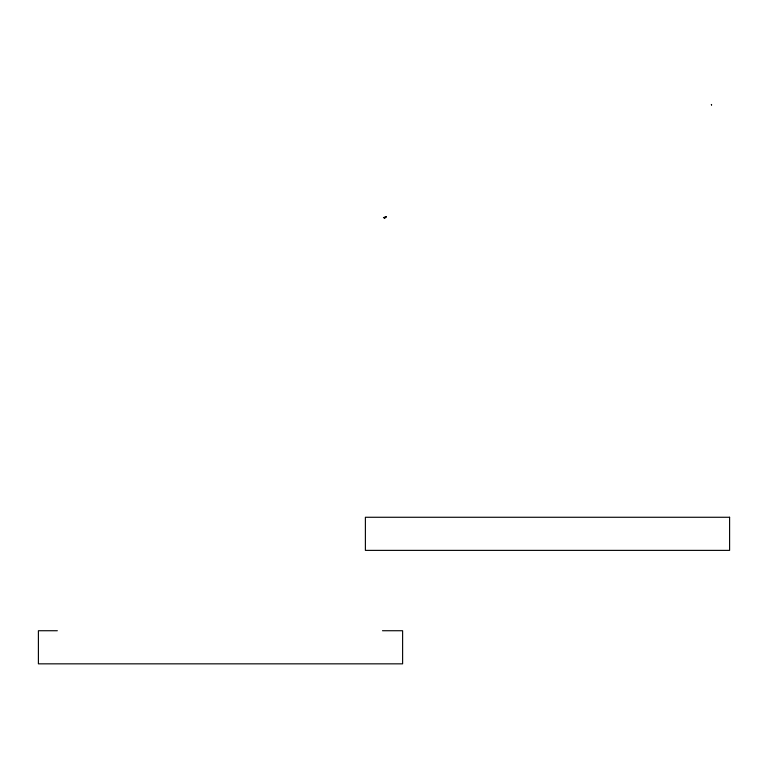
<?xml version="1.0" encoding="UTF-8"?>
<svg xmlns="http://www.w3.org/2000/svg" width="768" height="768" viewBox="0 0 768 768"><rect width="100%" height="100%" fill="white"/><g stroke="black" fill="none" stroke-linecap="round" stroke-linejoin="round"><path stroke-width="1.15" d="M384.192 217.805L386.064 216.854L384.192 217.805L384.595 218.438L386.064 216.854L383.443 217.622M57.341 630.73L38.4 630.73L38.4 663.84L402.614 663.84L402.614 630.73L382.483 630.73M729.6 517.267L365.386 517.267L365.386 550.378L729.6 550.378L729.6 517.267M711.398 104.506L711.581 104.966L711.398 104.506"/></g></svg>
